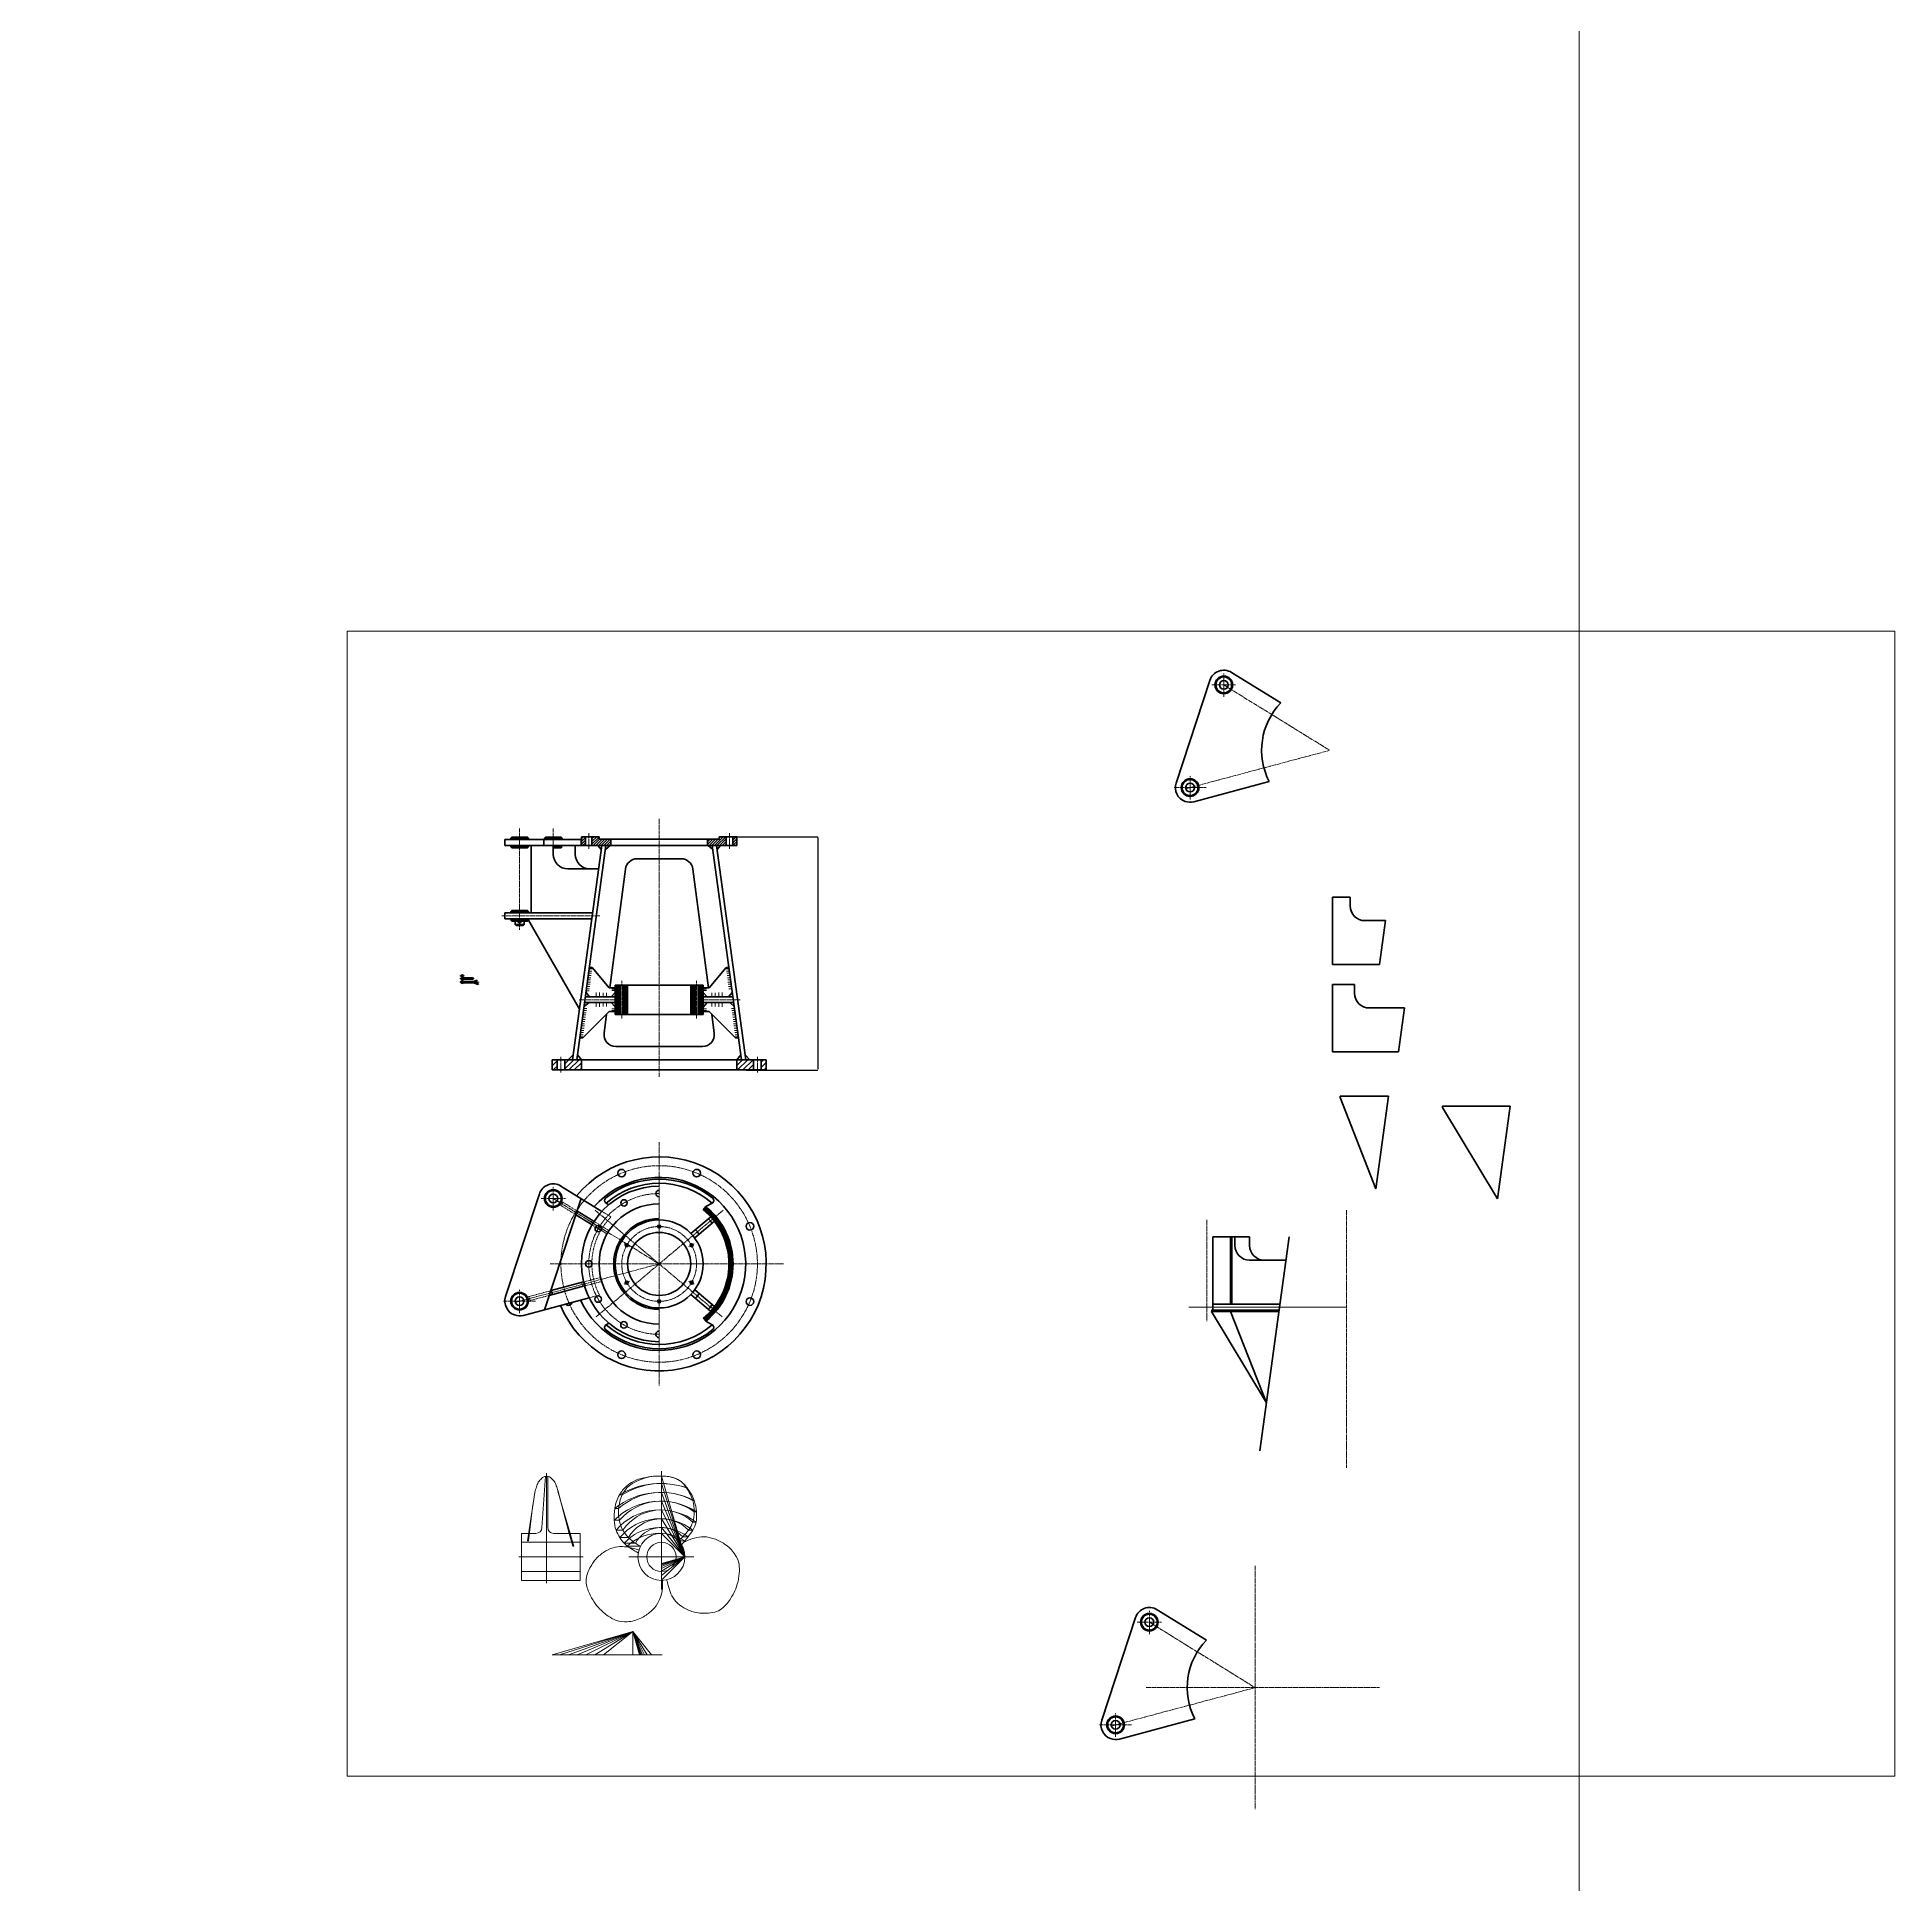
# Model space of a CAD drawing. Header units: millimetres. Extents: x 17368 to 100025, y -24769 to 12950.
# Drawn here: x 51222 to 57556, y -11361 to -5062 of the extents above; entities that cross this region are included whole.
import ezdxf

# ---------------------------------------------------------------- set-up
doc = ezdxf.new("R2010")
doc.units = ezdxf.units.MM
doc.header["$LTSCALE"] = 2.8
for name, pattern in [('AM_ISO08W050', [18, 12, -1.5, 3, -1.5]), ('AM_ISO08W050x2', [9, 6, -0.75, 1.5, -0.75]), ('YSYWPCG_HIDDEN', [0.375, 0.25, -0.125])]:
    doc.linetypes.add(name, pattern=pattern)
doc.layers.get('0').update_dxf_attribs({"lineweight": 50})
doc.layers.get('Defpoints').update_dxf_attribs({"lineweight": 50})
for name, color, linetype, lineweight in [('AM_0', 7, 'Continuous', 50), ('AM_0N', 7, 'Continuous', 50), ('AM_4', 3, 'Continuous', 15), ('AM_4N', 3, 'Continuous', 15), ('AM_7N', 4, 'AM_ISO08W050', 15), ('bhatch', 5, 'Continuous', 15), ('dim', 7, 'Continuous', 15), ('draw', 7, 'Continuous', 15), ('细实线', 5, 'Continuous', 15)]:
    doc.layers.add(name, color=color, linetype=linetype, lineweight=lineweight)
doc.styles.add('仿宋体', font='', dxfattribs={"width": 0.7, "height": 3.5})
doc.styles.get('仿宋体').set_extended_font_data('FangSong_GB2312')
doc.dimstyles.new('ISO-25', dxfattribs={"dimtxt": 3.5, "dimasz": 2.5, "dimexe": 1.25, "dimexo": 0.625, "dimtad": 1, "dimdsep": 46, "dimtxsty": '仿宋体', "dimcen": 2.5, "dimadec": 0, "dimazin": 0, "dimtfac": 1, "dimtmove": 0, "dimatfit": 1, "dimfxl": 0, "dimarcsym": 0})

# ---------------------------------------------------------------- blocks, each defined once
blk = doc.blocks.new('*D687')
at = {"layer": 'Defpoints', "color": 0}
for p in [(53583.1, -7788.3), (53639.5, -8583.3), (53883.8, -8583.3)]:
    blk.add_point(p, dxfattribs=at)
at = {"layer": '细实线', "color": 0, "lineweight": -2}
for p, q in [((53583.7, -7788.3), (53884.6, -7788.3)), ((53883.8, -7790.8), (53883.8, -8580.8)), ((53640.1, -8583.3), (53884.6, -8583.3))]:
    blk.add_line(p, q, dxfattribs=at)
at = {"layer": '细实线', "color": 0}
for points in [[(53883.4, -7790.8), (53884.2, -7790.8), (53883.8, -7788.3)], [(53883.4, -8580.8), (53884.2, -8580.8), (53883.8, -8583.3)]]:
    blk.add_solid(points, dxfattribs=at)
at = {"layer": '细实线', "color": 0, "insert": (53881.3, -8185.8), "char_height": 3.5, "attachment_point": 5, "rotation": 90, "style": '仿宋体'}
blk.add_mtext('795', dxfattribs=at)

msp = doc.modelspace()

# ---------------------------------------------------------------- hatches: boundary and pattern name
at = {"layer": 'dim'}
h = msp.add_hatch(dxfattribs=at)
h.set_pattern_fill('ANSI31', color=256, scale=2, style=0)
h.set_pattern_definition([(45, (-6655.3124, -545.06), (-4.49012806, 4.49012806), [])])
h.paths.add_polyline_path([(53092.058, -7788.2506), (53078.058, -7788.2506), (53078.058, -7818.2506), (53092.058, -7818.2506)])
h.paths.add_polyline_path([(53138.058, -7796.2506), (53138.058, -7788.2506), (53114.058, -7788.2506), (53114.058, -7818.2506), (53178.058, -7818.2506), (53178.058, -7796.2506)])
h.paths.add_polyline_path([(53548.058, -7796.2506), (53508.058, -7796.2506), (53508.058, -7818.2506), (53572.058, -7818.2506), (53572.058, -7788.2506), (53548.058, -7788.2506)])
h.paths.add_polyline_path([(53608.058, -7788.2506), (53594.058, -7788.2506), (53594.058, -7818.2506), (53608.058, -7818.2506)])
h = msp.add_hatch(dxfattribs=at)
h.set_pattern_fill('ANSI31', color=256, scale=4, style=0)
h.set_pattern_definition([(45, (-6655.312, -545.06), (-8.980256, 8.980256), [])])
h.paths.add_polyline_path([(52978.058, -8583.2506), (52995.058, -8583.2506), (52995.058, -8548.2506), (52978.058, -8548.2506)])
h.paths.add_polyline_path([(53078.058, -8583.2506), (53078.058, -8548.2506), (53021.058, -8548.2506), (53021.058, -8583.2506), (53047.558, -8583.2506)])
h.paths.add_polyline_path([(53608.058, -8548.2506), (53608.058, -8583.2506), (53665.058, -8583.2506), (53665.058, -8548.2506)])
h.paths.add_polyline_path([(53708.058, -8548.2506), (53691.058, -8548.2506), (53691.058, -8583.2506), (53708.058, -8583.2506)])
at = {"layer": '细实线'}
h = msp.add_hatch(dxfattribs=at)
h.set_pattern_fill('ANSI31', color=256, style=0)
h.set_pattern_definition([(45, (7e-12, -230.5522), (-2.24506403, 2.24506403), [])])
h.paths.add_polyline_path([(53209.558, -8293.5506), (53193.058, -8293.5506), (53193.058, -8393.5506), (53209.558, -8393.5506)])
h.paths.add_polyline_path([(53235.558, -8293.5506), (53221.558, -8293.5506), (53221.558, -8393.5506), (53235.558, -8393.5506)])
h.paths.add_polyline_path([(53464.558, -8293.5506), (53450.558, -8293.5506), (53450.558, -8393.5506), (53464.558, -8393.5506)])
h.paths.add_polyline_path([(53493.058, -8293.5506), (53476.558, -8293.5506), (53476.558, -8393.5506), (53493.058, -8393.5506)])
h.paths.add_polyline_path([(53476.558, -8293.5506), (53475.61078, -8293.5506), (53475.61078, -8348.5506), (53475.61078, -8393.5506), (53476.558, -8393.5506)])
h.paths.add_polyline_path([(53465.50522, -8293.5506), (53464.558, -8293.5506), (53464.558, -8393.5506), (53465.50522, -8393.5506)])
h.paths.add_polyline_path([(53210.50522, -8293.5506), (53209.558, -8293.5506), (53209.558, -8393.5506), (53210.50522, -8393.5506), (53210.50522, -8338.5506)])
h.paths.add_polyline_path([(53221.558, -8293.5506), (53220.61078, -8293.5506), (53220.61078, -8393.5506), (53221.558, -8393.5506)])
h = msp.add_hatch(dxfattribs=at)
h.set_pattern_fill('ANSI31', color=256, style=0)
h.paths.add_polyline_path([(53502.37949, -9049.0657), (53493.53085, -9059.91474, -0.0471522822), (53525.43099, -9091.37336), (53536.15561, -9082.37433, 0.0471523482)])
h.paths.add_polyline_path([(53536.15561, -9082.37433), (53525.43099, -9091.37336, -0.1763284375), (53581.1287, -9244.40292), (53595.1287, -9244.40292, 0.1763283566)])
h.paths.add_polyline_path([(53595.1287, -9244.40292), (53581.1287, -9244.40292, -0.1763277145), (53525.42969, -9397.43134), (53536.15428, -9406.43039, 0.1763277131)])
h.paths.add_polyline_path([(53536.15428, -9406.43039), (53525.42969, -9397.43134, -0.047155183), (53493.52715, -9428.89143), (53502.37535, -9439.74083, 0.0471556152)])

# ---------------------------------------------------------------- linework, layer by layer
at = {"color": 7}
for p, q in [((55220.77101, -7254.86234), (55105.77101, -7604.86234)), ((55220.77101, -7254.86234), (55219.58564, -7258.47)), ((55294.54975, -7227.93165), (55462.81018, -7331.87092)), ((55166.16205, -7668.78006), (55423.27108, -7600.18164)), ((52837.2631, -7792.7506), (52840.2631, -7789.7506)), ((52840.2631, -7789.7506), (52893.85283, -7789.7506)), ((52840.2631, -7789.7506), (52894.2631, -7789.7506)), ((52894.2631, -7789.7506), (52897.2631, -7792.7506)), ((52952.058, -7792.7506), (52955.058, -7789.7506)), ((52955.058, -7789.7506), (53008.64773, -7789.7506)), ((52955.058, -7789.7506), (53009.058, -7789.7506)), ((53009.058, -7789.7506), (53012.058, -7792.7506)), ((52817.058, -7797.7506), (53077.058, -7797.7506)), ((52817.058, -7797.7506), (52817.058, -7817.7506)), ((52817.058, -7817.7506), (53077.058, -7817.7506)), ((52837.2631, -7792.7506), (52897.2631, -7792.7506)), ((52837.2631, -7792.7506), (52837.2631, -7797.7506)), ((52837.2631, -7817.7506), (52837.2631, -7822.7506)), ((52837.2631, -7822.7506), (52897.2631, -7822.7506)), ((52837.2631, -7822.7506), (52840.2631, -7825.7506)), ((52840.2631, -7825.7506), (52894.2631, -7825.7506)), ((52897.2631, -7822.7506), (52894.2631, -7825.7506)), ((52897.2631, -7792.7506), (52897.2631, -7797.7506)), ((52897.2631, -7817.7506), (52897.2631, -7822.7506)), ((52906.64773, -7817.7506), (52906.64773, -8047.7506)), ((52950.0019, -7797.7506), (52950.0019, -7817.7506)), ((52952.058, -7792.7506), (53012.058, -7792.7506)), ((52952.058, -7792.7506), (52952.058, -7797.7506)), ((52982.058, -7817.7506), (52982.058, -7847.7506)), ((52982.058, -7822.7506), (53012.058, -7822.7506)), ((52982.058, -7825.7506), (53009.058, -7825.7506)), ((53009.058, -7825.7506), (53012.058, -7822.7506)), ((53012.058, -7792.7506), (53012.058, -7797.7506)), ((53057.058, -7817.7506), (53057.058, -7847.7506)), ((53077.058, -7797.7506), (53077.058, -7817.7506)), ((53032.058, -7897.7506), (53136.79712, -7897.7506)), ((52837.2631, -8042.7506), (52840.2631, -8039.7506)), ((52837.2631, -8042.7506), (52897.2631, -8042.7506)), ((52837.2631, -8042.7506), (52837.2631, -8047.7506)), ((52840.2631, -8039.7506), (52893.85283, -8039.7506)), ((52840.2631, -8039.7506), (52894.2631, -8039.7506)), ((52894.2631, -8039.7506), (52897.2631, -8042.7506)), ((52897.2631, -8042.7506), (52897.2631, -8047.7506)), ((55639.4083, -7994.1176), (55699.4083, -7994.1176)), ((55639.4083, -7994.1176), (55639.4083, -8224.1176)), ((55699.4083, -7994.1176), (55699.4083, -8024.1176)), ((52817.058, -8047.7506), (52817.058, -8067.7506)), ((52837.2631, -8067.7506), (52837.2631, -8072.7506)), ((52837.2631, -8072.7506), (52897.2631, -8072.7506)), ((52837.2631, -8072.7506), (52840.2631, -8075.7506)), ((52840.2631, -8075.7506), (52894.2631, -8075.7506)), ((52852.2631, -8075.7506), (52852.2631, -8087.7506)), ((52852.2631, -8087.7506), (52882.2631, -8087.7506)), ((52852.2631, -8087.7506), (52855.2631, -8090.7506)), ((52855.2631, -8090.7506), (52879.2631, -8090.7506)), ((52879.2631, -8090.7506), (52882.2631, -8087.7506)), ((52882.2631, -8075.7506), (52882.2631, -8087.7506)), ((52897.2631, -8072.7506), (52894.2631, -8075.7506)), ((52897.2631, -8067.7506), (52897.2631, -8072.7506)), ((55749.4083, -8074.1176), (55819.87082, -8074.1176)), ((53193.058, -8293.5506), (53493.058, -8293.5506)), ((55639.4083, -8291.83792), (55639.4083, -8521.83792)), ((55639.4083, -8291.83792), (55714.4083, -8291.83792)), ((55714.4083, -8291.83792), (55714.4083, -8321.83792)), ((53193.058, -8393.5506), (53493.058, -8393.5506)), ((53235.558, -8381.5506), (53235.558, -8393.5506)), ((55764.4083, -8371.83792), (55884.87082, -8371.83792)), ((55664.5325, -8672.2522), (55830.08077, -8672.2522)), ((55664.5325, -8672.2522), (55664.5325, -8677.2522)), ((55664.5325, -8677.2522), (55786.97347, -8988.24922)), ((56014.55663, -8706.45298), (56245.1049, -8706.45298)), ((56014.55663, -8706.45298), (56014.55663, -8711.45298)), ((53008.33515, -8978.86457), (53147.93131, -9065.0971)), ((52934.55641, -9005.79525), (52819.55641, -9355.79525)), ((52934.55641, -9005.79525), (52933.37104, -9009.40292)), ((53076.86018, -9021.19443), (52952.25743, -9400.42019)), ((53161.9473, -9037.11285), (53171.55535, -9042.38351)), ((53502.37949, -9049.0657), (53493.53085, -9059.91474)), ((53524.1687, -9037.11285), (53502.37949, -9049.0657)), ((53059.43692, -9076.84225), (53066.26898, -9065.78228)), ((53059.43692, -9076.84225), (53114.34929, -9110.76319)), ((53062.89475, -9063.69792), (53121.18135, -9099.70322)), ((53126.34722, -9118.17465), (53144.89417, -9129.63163)), ((53451.28013, -9140.53924), (53518.84215, -9083.84797)), ((53464.13603, -9155.86001), (53531.69791, -9099.16886)), ((53221.97997, -9155.86001), (53218.14081, -9152.63857)), ((53234.83587, -9140.53924), (53230.9921, -9137.31394)), ((55231.2027, -9151.5157), (55231.2027, -9381.5157)), ((55231.2027, -9151.5157), (55306.2027, -9151.5157)), ((55291.2027, -9151.5157), (55291.2027, -9381.5157)), ((55296.2027, -9151.5157), (55356.2027, -9151.5157)), ((55296.2027, -9151.5157), (55296.2027, -9381.5157)), ((55306.2027, -9151.5157), (55306.2027, -9181.5157)), ((55356.2027, -9151.5157), (55356.2027, -9181.5157)), ((55356.2027, -9231.5157), (55479.94182, -9231.5157)), ((55406.2027, -9231.5157), (55479.94182, -9231.5157)), ((52975.39529, -9335.25293), (53085.39252, -9305.90493)), ((52879.94745, -9419.71298), (53104.50297, -9359.80006)), ((52968.28532, -9351.63966), (53089.01106, -9319.42922)), ((52975.39529, -9335.25293), (52979.00434, -9348.77975)), ((53221.97846, -9332.94673), (53218.14065, -9336.16705)), ((53234.8341, -9348.26771), (53231.01066, -9351.47598)), ((53451.28028, -9348.26403), (53518.66283, -9405.15128)), ((53464.13588, -9332.94301), (53531.86039, -9389.42299)), ((53502.37535, -9439.74083), (53493.52715, -9428.89143)), ((55226.2027, -9401.5157), (55456.75097, -9401.5157)), ((55226.2027, -9406.5157), (55456.75097, -9406.5157)), ((55231.2027, -9381.5157), (55231.2027, -9401.5157)), ((55291.2027, -9406.5157), (55413.64367, -9717.51272)), ((53161.9473, -9451.69595), (53171.55747, -9446.42412)), ((53524.1687, -9451.69595), (53502.37535, -9439.74083)), ((54966.93771, -10450.18994), (54851.93771, -10800.18994)), ((54966.93771, -10450.18994), (54965.75234, -10453.7976)), ((55040.71645, -10423.25925), (55208.97688, -10527.19852)), ((54912.32875, -10864.10766), (55169.43778, -10795.50924))]:
    msp.add_line(p, q, dxfattribs=at)
for p, q in [((53078.058, -7788.2506), (53138.058, -7788.2506)), ((53078.058, -7788.2506), (53078.058, -7818.2506)), ((53092.058, -7788.2506), (53092.058, -7818.2506)), ((53114.058, -7788.2506), (53114.058, -7818.2506)), ((53138.058, -7788.2506), (53138.058, -7796.2506)), ((53548.058, -7788.2506), (53548.058, -7796.2506)), ((53548.058, -7788.2506), (53608.058, -7788.2506)), ((53572.058, -7788.2506), (53572.058, -7818.2506)), ((53594.058, -7788.2506), (53594.058, -7818.2506)), ((53608.058, -7788.2506), (53608.058, -7818.2506)), ((53048.058, -8548.2506), (53147.64225, -7818.2506)), ((53062.18767, -8548.2506), (53161.77192, -7818.2506)), ((53078.058, -7818.2506), (53608.058, -7818.2506)), ((53133.64225, -7818.2506), (53145.74994, -7832.12212)), ((53138.058, -7796.2506), (53548.058, -7796.2506)), ((53159.87961, -7832.12212), (53175.77192, -7818.2506)), ((53178.058, -7796.2506), (53178.058, -7818.2506)), ((53508.058, -7796.2506), (53508.058, -7818.2506)), ((53526.23639, -7832.12212), (53510.34408, -7818.2506)), ((53623.92833, -8548.2506), (53524.34408, -7818.2506)), ((53638.058, -8548.2506), (53538.47375, -7818.2506)), ((53552.47375, -7818.2506), (53540.36606, -7832.12212)), ((53175.34114, -8303.5506), (53228.22977, -7898.07696)), ((53267.89377, -7863.2506), (53418.22223, -7863.2506)), ((53510.77486, -8303.5506), (53457.88623, -7898.07696)), ((52817.058, -8047.7506), (53116.3346, -8047.7506)), ((52817.058, -8067.7506), (53113.60627, -8067.7506)), ((52897.2631, -8072.7506), (53071.58893, -8375.75766)), ((55799.4083, -8224.1176), (55819.87082, -8074.1176)), ((53105.11803, -8233.5506), (53115.11803, -8233.5506)), ((53115.11803, -8233.5506), (53173.058, -8303.5506)), ((53570.99797, -8233.5506), (53513.058, -8303.5506)), ((53580.99797, -8233.5506), (53570.99797, -8233.5506)), ((55639.4083, -8224.1176), (55799.4083, -8224.1176)), ((53193.058, -8393.5506), (53193.058, -8293.5506)), ((53235.558, -8393.5506), (53235.558, -8293.5506)), ((53450.558, -8393.5506), (53450.558, -8293.5506)), ((53493.058, -8393.5506), (53493.058, -8293.5506)), ((53104.8201, -8353.5506), (53086.93083, -8366.87146)), ((53193.058, -8353.5506), (53088.74801, -8353.5506)), ((53193.058, -8333.5506), (53091.47635, -8333.5506)), ((53093.53935, -8318.42786), (53105.8145, -8333.5506)), ((53193.058, -8303.5506), (53173.058, -8303.5506)), ((53179.0204, -8353.5506), (53193.058, -8368.15338)), ((53179.028, -8333.5506), (53193.058, -8318.76197)), ((53493.058, -8303.5506), (53513.058, -8303.5506)), ((53506.6397, -8333.5506), (53493.058, -8319.60055)), ((53493.058, -8333.5506), (53594.63965, -8333.5506)), ((53493.058, -8353.5506), (53597.36799, -8353.5506)), ((53506.6397, -8353.5506), (53493.058, -8368.99196)), ((53592.57672, -8318.42836), (53579.7123, -8333.5506)), ((53584.2396, -8353.5506), (53599.37592, -8368.26971)), ((53082.378, -8473.5506), (53173.058, -8383.5506)), ((53155.18523, -8458.07696), (53163.69394, -8392.84443)), ((53193.058, -8383.5506), (53173.058, -8383.5506)), ((53493.058, -8383.5506), (53513.058, -8383.5506)), ((53603.738, -8473.5506), (53513.058, -8383.5506)), ((53530.93077, -8458.07696), (53522.42206, -8392.84443)), ((55864.4083, -8521.83792), (55884.87082, -8371.83792)), ((53072.378, -8473.5506), (53082.378, -8473.5506)), ((53613.738, -8473.5506), (53603.738, -8473.5506)), ((52978.058, -8548.2506), (52978.058, -8583.2506)), ((52978.058, -8548.2506), (53708.058, -8548.2506)), ((52995.058, -8548.2506), (52995.058, -8583.2506)), ((53021.058, -8548.2506), (53021.058, -8583.2506)), ((53050.42181, -8530.92274), (53033.314, -8548.2506)), ((53064.49256, -8531.35465), (53078.058, -8548.2506)), ((53078.058, -8548.2506), (53078.058, -8583.2506)), ((53194.84924, -8503.2506), (53491.26676, -8503.2506)), ((53621.66376, -8531.65018), (53608.058, -8548.2506)), ((53608.058, -8548.2506), (53608.058, -8583.2506)), ((53635.80765, -8531.75445), (53651.7917, -8548.2506)), ((53665.058, -8548.2506), (53665.058, -8583.2506)), ((53691.058, -8548.2506), (53691.058, -8583.2506)), ((53708.058, -8548.2506), (53708.058, -8583.2506)), ((55639.4083, -8521.83792), (55864.4083, -8521.83792)), ((55664.5325, -8672.2522), (55830.08077, -8672.2522)), ((55786.97347, -8988.24922), (55830.08077, -8672.2522)), ((56014.55663, -8711.45298), (56201.9976, -9022.45)), ((56201.9976, -9022.45), (56245.1049, -8706.45298)), ((55391.2027, -9882.0157), (55490.78695, -9152.0157)), ((55226.2027, -9406.5157), (55413.64367, -9717.51272)), ((55231.2027, -9381.5157), (55459.4793, -9381.5157)), ((55231.2027, -9401.5157), (55456.75097, -9401.5157))]:
    msp.add_line(p, q)
for centre, radius in [((55268.2726, -7270.47), 30), ((55268.2726, -7270.47), 27), ((55268.2726, -7270.47), 15), ((55153.2726, -7620.47), 30), ((55153.2726, -7620.47), 27), ((55153.2726, -7620.47), 15), ((53214.85905, -8934.90328), 13), ((53471.25695, -8934.90328), 13), ((52982.058, -9021.40292), 30), ((52982.058, -9021.40292), 27), ((52982.058, -9021.40292), 15), ((53223.22705, -9036.45931), 11), ((53135.30955, -9124.23395), 11), ((53343.058, -9244.4044), 150), ((53343.05882, -9116.89547), 5.05278), ((53652.55764, -9116.20397), 13), ((53232.63382, -9180.64937), 5.05278), ((53343.05815, -9244.40292), 107.5), ((53453.48381, -9180.64937), 5.05278), ((53103.05808, -9244.20776), 11), ((53232.63382, -9308.15717), 5.05278), ((53453.48381, -9308.15717), 5.05278), ((52867.058, -9371.40292), 30), ((52867.058, -9371.40292), 27), ((52867.058, -9371.40292), 15), ((53135.11439, -9364.23387), 11), ((53343.05882, -9371.91107), 5.05278), ((53652.55764, -9372.60187), 13), ((53222.88903, -9452.15137), 11), ((53214.85905, -9553.90256), 13), ((53471.25695, -9553.90256), 13), ((55014.4393, -10465.7976), 30), ((55014.4393, -10465.7976), 27), ((55014.4393, -10465.7976), 15), ((54899.4393, -10815.7976), 30), ((54899.4393, -10815.7976), 27), ((54899.4393, -10815.7976), 15)]:
    msp.add_circle(centre, radius, dxfattribs=at)
for centre, radius, start, end in [((55268.2726, -7270.47), 50, 58.295191444, 161.8109543), ((55629.2726, -7493.47), 232, 135.849316957, 207.384783261), ((55153.2726, -7620.47), 50, 161.8109543, 249.985376956), ((55153.2726, -7620.47), 50, 249.985376956, 284.938908781), ((53032.058, -7847.7506), 50, 180, 270), ((53107.058, -7847.7506), 50, 180, 270), ((55749.4083, -8024.1176), 50, 180, 270), ((52867.2631, -8078.2506), 2.5, 66.926081934, 113.073918066), ((52867.2631, -8078.2506), 2.5, 246.926081934, 293.073918066), ((55764.4083, -8321.83792), 50, 180, 270), ((53343.058, -9244.40292), 365, 202.812402577, 140.421697646), ((52982.058, -9021.40292), 50, 58.295191444, 161.8109543), ((53343.058, -9244.40292), 295, 204.69716538, 138.536934848), ((53343.058, -9244.40292), 265, 90, 270), ((53343.058, -9244.4044), 288.86124, 50.78603076, 129.21396924), ((53343.058, -9244.4044), 274.86124, 48.887100492, 131.112899508), ((53343.25316, -9004.403), 11, 91.016576258, 268.983423742), ((53343.058, -9244.40292), 205, 90, 270), ((53166.75684, -9028.34539), 10, 129.21396924, 241.252260298), ((53343.05906, -9244.40157), 252.06964, 309.200260317, 50.798523979), ((53519.35916, -9028.34539), 10, 298.747739702, 50.78603076), ((53343.058, -9244.40292), 155, 90, 270), ((53343.05906, -9244.40157), 238.06964, 309.200340856, 50.798508887), ((53347.79818, -9240.42691), 221.8844, 37.417272377, 42.583493486), ((53343.05906, -9244.40157), 170.00106, 36.627734454, 43.372265543), ((55356.2027, -9181.5157), 50, 180, 270), ((55406.2027, -9181.5157), 50, 180, 270), ((52867.058, -9371.40292), 50, 161.8109543, 249.985376956), ((53343.05906, -9244.40157), 170.00106, 316.627114881, 323.37164597), ((52867.058, -9371.40292), 50, 249.985376956, 284.938908781), ((53033.55836, -9372.60187), 13, 222.026686497, 347.851131065), ((53347.79616, -9248.38021), 221.8844, 317.41711479, 322.583335898), ((53166.75684, -9460.46341), 10, 118.747739702, 230.78603076), ((53343.058, -9244.4044), 288.86124, 230.78603076, 309.21396924), ((53343.058, -9244.4044), 274.86124, 228.887100492, 311.112899508), ((53342.86284, -9484.40284), 11, 88.983423225, 271.016576775), ((53519.35916, -9460.46341), 10, 309.21396924, 61.252260298), ((55014.4393, -10465.7976), 50, 58.295191444, 161.8109543), ((55375.4393, -10688.7976), 232, 135.849316958, 207.384783261), ((54899.4393, -10815.7976), 50, 161.8109543, 249.985376956), ((54899.4393, -10815.7976), 50, 249.985376956, 284.938908781)]:
    msp.add_arc(centre, radius, start, end, dxfattribs=at)
for centre, start, end in [((53267.89377, -7903.2506), 90, 172.56848553), ((53418.22223, -7903.2506), 7.43151447, 90), ((53194.84924, -8463.2506), 172.56848553, 270), ((53491.26676, -8463.2506), 270, 7.43151447)]:
    msp.add_arc(centre, 40, start, end)
at = {"layer": 'AM_0', "extrusion": (1, -1.83691e-16, 0)}
for p, q in [((53210.50522, -8293.5506), (53210.50522, -8348.5506)), ((53220.61078, -8293.5506), (53220.61078, -8393.5506))]:
    msp.add_line(p, q, dxfattribs=at)
at = {"layer": 'AM_0', "extrusion": (-1, -1.83691e-16, 0)}
for p, q in [((53465.50522, -8293.5506), (53465.50522, -8393.5506)), ((53475.61078, -8293.5506), (53475.61078, -8348.5506))]:
    msp.add_line(p, q, dxfattribs=at)
at = {"layer": 'AM_0', "extrusion": (1, -1.42047e-13, 0)}
for p, q in [((53210.50522, -8393.5506), (53210.50522, -8338.5506)), ((53220.61078, -8353.0506), (53220.61078, -8338.5506))]:
    msp.add_line(p, q, dxfattribs=at)
at = {"layer": 'AM_0', "extrusion": (-1, -1.42047e-13, 0)}
for p, q in [((53465.50522, -8353.0506), (53465.50522, -8338.5506)), ((53475.61078, -8393.5506), (53475.61078, -8338.5506))]:
    msp.add_line(p, q, dxfattribs=at)
at = {"layer": 'AM_0N', "extrusion": (0, 1, 0)}
for p, q in [((52864.9631, -8075.9506), (52869.5631, -8075.9506)), ((52864.9631, -8080.5506), (52869.5631, -8080.5506)), ((52669.16184, -8269.25055), (52708.86184, -8269.25055)), ((52669.16184, -8273.85055), (52708.86184, -8273.85055)), ((52669.19368, -8259.91788), (52673.79368, -8259.91788)), ((52669.19368, -8264.51788), (52673.79368, -8264.51788)), ((52676.92681, -8281.22575), (52710.3052, -8281.22575)), ((52676.92681, -8283.52575), (52710.3052, -8283.52575)), ((52676.92681, -8285.82575), (52710.3052, -8285.82575)), ((52978.058, -8583.2506), (53708.058, -8583.2506))]:
    msp.add_line(p, q, dxfattribs=at)
at = {"layer": 'AM_0N', "extrusion": (0.425926, 0.904758, 0)}
msp.add_line((52676.92681, -8283.52575), (52672.50644, -8281.44481), dxfattribs=at)
at = {"layer": 'AM_0N', "extrusion": (-0.425926, 0.904758, 0)}
msp.add_line((52676.92681, -8283.52575), (52672.50644, -8285.60669), dxfattribs=at)
at = {"layer": 'AM_0N', "extrusion": (0.477656, 0.878547, 0)}
msp.add_line((52676.92681, -8281.22575), (52673.72403, -8279.48443), dxfattribs=at)
at = {"layer": 'AM_0N', "extrusion": (-0.477656, 0.878547, 0)}
msp.add_line((52676.92681, -8285.82575), (52673.72403, -8287.56707), dxfattribs=at)
at = {"layer": 'AM_0N', "extrusion": (1, 0, 0)}
msp.add_line((52708.86184, -8273.85055), (52708.86184, -8269.25055), dxfattribs=at)
at = {"layer": 'AM_0N', "extrusion": (-0.357761, 0.933813, 0)}
msp.add_line((52721.92681, -8276.7733), (52710.3052, -8281.22575), dxfattribs=at)
at = {"layer": 'AM_0N', "extrusion": (0.357761, -0.933813, 0)}
msp.add_line((52722.6952, -8278.77891), (52710.3052, -8283.52575), dxfattribs=at)
at = {"layer": 'AM_0N', "extrusion": (-0.357761, -0.933813, 0)}
msp.add_line((52726.6952, -8289.80506), (52710.3052, -8283.52575), dxfattribs=at)
at = {"layer": 'AM_0N', "extrusion": (0.357761, 0.933813, 0)}
msp.add_line((52725.92681, -8291.81068), (52710.3052, -8285.82575), dxfattribs=at)
at = {"layer": 'AM_0N'}
for p, q in [((52722.6952, -8278.77891), (52721.92681, -8276.7733)), ((52726.6952, -8289.80506), (52725.92681, -8291.81068))]:
    msp.add_line(p, q, dxfattribs=at)
at = {"layer": 'AM_0N', "extrusion": (2.60471e-13, 1, 0)}
msp.add_line((53047.558, -8583.2506), (53021.058, -8583.2506), dxfattribs=at)
at = {"layer": 'AM_0N'}
for centre, radius, start, end in [((52864.9631, -8078.2506), 2.3, 90, 270), ((52869.5631, -8078.2506), 2.3, 270, 90), ((52669.16184, -8271.55055), 2.3, 90, 270), ((52669.19368, -8262.21788), 2.3, 90, 270), ((52671.52681, -8283.52575), 4.6, 61.467582836, 298.532417164), ((52671.52681, -8283.52575), 2.3, 64.790714413, 295.209285587), ((52673.79368, -8262.21788), 2.3, 270, 90), ((52708.86184, -8271.55055), 2.3, 90, 270)]:
    msp.add_arc(centre, radius, start, end, dxfattribs=at)
at = {"layer": 'AM_4', "lineweight": 18, "extrusion": (1, -1.83691e-16, 0)}
for p, q in [((53209.558, -8293.5506), (53209.558, -8393.5506)), ((53221.558, -8293.5506), (53221.558, -8393.5506))]:
    msp.add_line(p, q, dxfattribs=at)
at = {"layer": 'AM_4', "lineweight": 18, "extrusion": (-1, -1.83691e-16, 0)}
for p, q in [((53464.558, -8293.5506), (53464.558, -8393.5506)), ((53476.558, -8293.5506), (53476.558, -8393.5506))]:
    msp.add_line(p, q, dxfattribs=at)
at = {"layer": 'AM_4'}
msp.add_arc((52673.76184, -8271.55055), 2.3, 306.869897646, 53.130102354, dxfattribs=at)
at = {"layer": 'AM_4N', "linetype": 'YSYWPCG_HIDDEN', "lineweight": 18, "ltscale": 5}
for p, q in [((53003.5587, -9042.32468), (53059.43692, -9076.84225)), ((53010.39076, -9031.26471), (53062.89475, -9063.69792))]:
    msp.add_line(p, q, dxfattribs=at)
at = {"layer": 'AM_4N', "linetype": 'YSYWPCG_HIDDEN', "ltscale": 5}
for p, q in [((53015.25088, -9034.26694), (53008.41882, -9045.32691)), ((53114.34929, -9110.76319), (53126.34722, -9118.17465)), ((53121.18135, -9099.70322), (53171.08136, -9130.52787)), ((53147.93131, -9065.0971), (53178.81634, -9084.17566)), ((53085.39252, -9305.90493), (53142.08005, -9290.78032)), ((53089.01106, -9319.42922), (53145.68917, -9304.30712)), ((52893.43941, -9357.11931), (52975.39529, -9335.25293)), ((52897.04845, -9370.64613), (52968.28532, -9351.63966)), ((52902.67957, -9369.14371), (52899.07052, -9355.6169)), ((53104.50297, -9359.80006), (53139.57823, -9350.44174))]:
    msp.add_line(p, q, dxfattribs=at)
at = {"layer": 'AM_4N'}
msp.add_line((53144.89417, -9129.63163), (53164.24939, -9141.5879), dxfattribs=at)
at = {"layer": 'AM_4N', "linetype": 'YSYWPCG_HIDDEN', "ltscale": 5}
for centre, radius, start, end in [((53343.05906, -9244.40336), 271.46907, 146.923220784, 149.667239945), ((53343.05906, -9244.40336), 229.4528, 135.708946974, 207.525021237), ((53343.05906, -9244.40157), 206.26088, 146.489776136, 150.101553949), ((53343.05906, -9244.40336), 271.46907, 193.461189576, 196.416332267), ((53343.058, -9244.40292), 261.91229, 193.407410509, 196.470407047), ((53343.05906, -9244.40157), 206.26088, 192.994338931, 196.884048743)]:
    msp.add_arc(centre, radius, start, end, dxfattribs=at)
at = {"layer": 'AM_7N', "linetype": 'AM_ISO08W050x2', "lineweight": 18, "ltscale": 0.8}
for p, q in [((55227.18607, -7270.47), (55309.35913, -7270.47)), ((55268.2726, -7310.82865), (55268.2726, -7230.11135)), ((55268.2726, -7270.47), (55629.2726, -7493.47)), ((55138.32066, -7624.45928), (55629.2726, -7493.47)), ((55153.2726, -7660.82865), (55153.2726, -7580.11135)), ((55098.86455, -7620.47), (55207.68065, -7620.47)), ((53343.058, -7727.1088), (53343.058, -8605.9957)), ((52867.05796, -7760.46797), (52867.05796, -8105.7506)), ((52982.058, -7760.46797), (52982.058, -7847.7506)), ((53103.058, -7775.8056), (53103.058, -7829.4156)), ((53583.058, -7775.8056), (53583.058, -7829.4156)), ((52806.1199, -8057.7506), (53140.5404, -8057.7506)), ((53193.058, -8343.5506), (53069.8426, -8343.5506)), ((53493.058, -8343.5506), (53619.4427, -8343.5506)), ((53008.058, -8538.3956), (53008.058, -8593.8056)), ((53678.058, -8538.3956), (53678.058, -8593.8056)), ((53343.058, -8829.58771), (53343.058, -9659.22109)), ((52982.058, -9061.76157), (52982.058, -8981.04426)), ((52940.97147, -9021.40292), (53023.14453, -9021.40292)), ((52982.058, -9021.40292), (53343.058, -9244.40292)), ((53343.05906, -9244.40336), (53125.20554, -9061.60255)), ((53343.05694, -9244.40336), (53560.91046, -9061.60255)), ((55209.99756, -9094.23307), (55209.99756, -9439.5157)), ((55686.2027, -9060.8739), (55686.2027, -9939.7608)), ((52852.10606, -9375.3922), (53343.058, -9244.40292)), ((52971.0391, -9244.40292), (53767.31169, -9244.40292)), ((53343.05906, -9244.40157), (53128.04822, -9424.8181)), ((53343.05694, -9244.40157), (53558.06778, -9424.8181)), ((52812.64995, -9371.40292), (52921.46605, -9371.40292)), ((52867.058, -9411.76157), (52867.058, -9331.04426)), ((55375.4393, -10273.98239), (55375.4393, -11103.61577)), ((55014.4393, -10506.15625), (55014.4393, -10425.43895)), ((54973.35277, -10465.7976), (55055.52583, -10465.7976)), ((55014.4393, -10465.7976), (55375.4393, -10688.7976)), ((54884.48736, -10819.78688), (55375.4393, -10688.7976)), ((55003.4204, -10688.7976), (55799.69299, -10688.7976)), ((54845.03125, -10815.7976), (54953.84735, -10815.7976)), ((54899.4393, -10856.15625), (54899.4393, -10775.43895))]:
    msp.add_line(p, q, dxfattribs=at)
at = {"layer": 'AM_7N', "linetype": 'AM_ISO08W050x2', "extrusion": (0, 1, 0)}
for p, q in [((52859.6631, -8078.2506), (52874.8631, -8078.2506)), ((52663.86184, -8271.55055), (52711.86184, -8271.55055)), ((52663.89368, -8262.21788), (52679.09368, -8262.21788)), ((52663.92681, -8283.52575), (52728.92681, -8283.52575))]:
    msp.add_line(p, q, dxfattribs=at)
at = {"layer": 'AM_7N', "linetype": 'AM_ISO08W050x2', "extrusion": (1, 0, 0)}
for p, q in [((52867.2631, -8072.9506), (52867.2631, -8083.5506)), ((52671.49368, -8256.91788), (52671.49368, -8267.51788))]:
    msp.add_line(p, q, dxfattribs=at)
at = {"layer": 'AM_7N', "linetype": 'AM_ISO08W050x2', "lineweight": 18, "ltscale": 0.8, "extrusion": (1, -1.42047e-13, 0)}
msp.add_line((53215.558, -8407.2835), (53215.558, -8279.488), dxfattribs=at)
at = {"layer": 'AM_7N', "linetype": 'AM_ISO08W050x2', "lineweight": 18, "ltscale": 0.8, "extrusion": (-1, -1.42047e-13, 0)}
msp.add_line((53470.558, -8407.2835), (53470.558, -8279.488), dxfattribs=at)
at = {"layer": 'AM_7N', "linetype": 'AM_ISO08W050x2'}
for p, q in [((53343.05882, -9106.81717), (53343.05882, -9126.97377)), ((53223.90576, -9175.61022), (53241.36188, -9185.68852)), ((53462.21187, -9175.61022), (53444.75575, -9185.68852)), ((53223.90576, -9313.19632), (53241.36188, -9303.11802)), ((53462.21187, -9313.19632), (53444.75575, -9303.11802)), ((53343.05882, -9381.98937), (53343.05882, -9361.83277))]:
    msp.add_line(p, q, dxfattribs=at)
at = {"layer": 'AM_7N', "linetype": 'AM_ISO08W050x2', "lineweight": 18, "ltscale": 0.8}
for radius in [335, 127.5078]:
    msp.add_circle((53343.058, -9244.40292), radius, dxfattribs=at)
msp.add_arc((53343.058, -9244.40292), 240, 90.000000022, 269.999999978, dxfattribs=at)
at = {"layer": 'bhatch'}
msp.add_line((55149.2646, -9391.5157), (55686.2027, -9391.5157), dxfattribs=at)
for centre, start, end in [((53343.05882, -9116.89547), 256.126422522, 195.963386896), ((53232.63382, -9180.64937), 316.126422522, 255.963386896), ((53453.48381, -9180.64937), 196.126422522, 135.963386896), ((53232.63382, -9308.15717), 16.126422522, 315.963386896), ((53453.48381, -9308.15717), 136.126422522, 75.963386896), ((53343.05882, -9371.91107), 76.126422522, 15.963386896)]:
    msp.add_arc(centre, 6, start, end, dxfattribs=at)
at = {"layer": 'dim'}
for p, q in [((53127.7321, -8319.5121), (53127.7321, -8333.5506)), ((53127.7321, -8367.5891), (53127.7321, -8353.5506)), ((53139.8525, -8319.5121), (53139.8525, -8333.5506)), ((53139.8525, -8367.5891), (53139.8525, -8353.5506)), ((53151.8377, -8319.8905), (53151.8377, -8333.5506)), ((53151.8377, -8367.2107), (53151.8377, -8353.5506)), ((53163.9582, -8319.8905), (53163.9582, -8333.5506)), ((53163.9582, -8367.2107), (53163.9582, -8353.5506)), ((53181.5231, -8307.2395), (53193.058, -8307.2395)), ((53181.9035, -8312.5607), (53193.058, -8312.5607)), ((53504.5929, -8307.2395), (53493.058, -8307.2395)), ((53504.2125, -8312.5607), (53493.058, -8312.5607)), ((53522.1578, -8319.8905), (53522.1578, -8333.5506)), ((53522.1578, -8367.2107), (53522.1578, -8353.5506)), ((53534.2783, -8319.8905), (53534.2783, -8333.5506)), ((53534.2783, -8367.2107), (53534.2783, -8353.5506)), ((53546.2635, -8319.5121), (53546.2635, -8333.5506)), ((53546.2635, -8367.5891), (53546.2635, -8353.5506)), ((53558.3839, -8319.5121), (53558.3839, -8333.5506)), ((53558.3839, -8367.5891), (53558.3839, -8353.5506)), ((53181.5231, -8379.8617), (53193.058, -8379.8617)), ((53181.9035, -8374.5405), (53193.058, -8374.5405)), ((53504.2125, -8374.5405), (53493.058, -8374.5405)), ((53504.5929, -8379.8617), (53493.058, -8379.8617))]:
    msp.add_line(p, q, dxfattribs=at)
at = {"layer": 'draw'}
for p, q in [((53097.27406, -8291.0506), (53107.36668, -8291.0506)), ((53098.29719, -8283.5506), (53108.38981, -8283.5506)), ((53099.32032, -8276.0506), (53109.41293, -8276.0506)), ((53100.34344, -8268.5506), (53110.43606, -8268.5506)), ((53101.36657, -8261.0506), (53111.45919, -8261.0506)), ((53102.38969, -8253.5506), (53112.48231, -8253.5506)), ((53103.41282, -8246.0506), (53113.50544, -8246.0506)), ((53104.43594, -8238.5506), (53114.43594, -8238.5506)), ((53581.68006, -8238.5506), (53571.68006, -8238.5506)), ((53582.70318, -8246.0506), (53572.61056, -8246.0506)), ((53583.72631, -8253.5506), (53573.63369, -8253.5506)), ((53584.74943, -8261.0506), (53574.65681, -8261.0506)), ((53585.77256, -8268.5506), (53575.67994, -8268.5506)), ((53586.79568, -8276.0506), (53576.70307, -8276.0506)), ((53587.81881, -8283.5506), (53577.72619, -8283.5506)), ((53588.84194, -8291.0506), (53578.74932, -8291.0506)), ((53094.20469, -8313.5506), (53104.2973, -8313.5506)), ((53095.22781, -8306.0506), (53105.32043, -8306.0506)), ((53096.25094, -8298.5506), (53106.34356, -8298.5506)), ((53589.86506, -8298.5506), (53579.77244, -8298.5506)), ((53590.88819, -8306.0506), (53580.79557, -8306.0506)), ((53079.94561, -8418.07644), (53090.03823, -8418.07644)), ((53080.96873, -8410.57644), (53091.06135, -8410.57644)), ((53081.99186, -8403.07644), (53092.08448, -8403.07644)), ((53083.01498, -8395.57644), (53093.1076, -8395.57644)), ((53084.03811, -8388.07644), (53094.13073, -8388.07644)), ((53085.06124, -8380.57644), (53095.15386, -8380.57644)), ((53086.08436, -8373.07644), (53096.17698, -8373.07644)), ((53600.03164, -8373.07644), (53589.93902, -8373.07644)), ((53601.05476, -8380.57644), (53590.96214, -8380.57644)), ((53602.07789, -8388.07644), (53591.98527, -8388.07644)), ((53603.10102, -8395.57644), (53593.0084, -8395.57644)), ((53604.12414, -8403.07644), (53594.03152, -8403.07644)), ((53605.14727, -8410.57644), (53595.05465, -8410.57644)), ((53606.17039, -8418.07644), (53596.07777, -8418.07644)), ((53072.78373, -8470.57644), (53082.87634, -8470.57644)), ((53073.80685, -8463.07644), (53083.89947, -8463.07644)), ((53074.82998, -8455.57644), (53084.9226, -8455.57644)), ((53075.8531, -8448.07644), (53085.94572, -8448.07644)), ((53076.87623, -8440.57644), (53086.96885, -8440.57644)), ((53077.89936, -8433.07644), (53087.99197, -8433.07644)), ((53078.92248, -8425.57644), (53089.0151, -8425.57644)), ((53607.19352, -8425.57644), (53597.1009, -8425.57644)), ((53608.21664, -8433.07644), (53598.12403, -8433.07644)), ((53609.23977, -8440.57644), (53599.14715, -8440.57644)), ((53610.2629, -8448.07644), (53600.17028, -8448.07644)), ((53611.28602, -8455.57644), (53601.1934, -8455.57644)), ((53612.30915, -8463.07644), (53602.21653, -8463.07644)), ((53613.33227, -8470.57644), (53603.23966, -8470.57644))]:
    msp.add_line(p, q, dxfattribs=at)
at = {"layer": '细实线', "color": 4, "lineweight": 0}
for p, q in [((53343.058, -8992.33194), (53343.058, -9006.33194)), ((53581.1287, -9244.40292), (53595.1287, -9244.40292))]:
    msp.add_line(p, q, dxfattribs=at)
at = {"layer": '细实线'}
for p, q in [((55226.2027, -9401.5157), (55226.2027, -9406.5157)), ((55291.2027, -9401.5157), (55291.2027, -9406.5157)), ((52955.10109, -9968.39457), (52943.10109, -10143.06604)), ((52959.10109, -9958.07661), (52959.10109, -10333.06604)), ((52963.10109, -9968.39457), (52963.10109, -10143.06604)), ((53350.66094, -9951.28277), (53350.66094, -10353.87441)), ((53430.24094, -10243.06604), (53350.66094, -9968.06604)), ((53350.66094, -9993.06604), (53430.24094, -10243.06604)), ((52894.10109, -10188.51689), (52919.10109, -10023.06604)), ((52898.0592, -10188.51689), (52911.97207, -10064.99005)), ((52997.0126, -10015.68651), (53036.66326, -10163.06604)), ((52999.10109, -10023.06604), (53039.62537, -10163.06604)), ((53207.47374, -10031.74577), (53217.08046, -10031.74577)), ((53350.66094, -10023.06604), (53430.24094, -10243.06604)), ((53350.66094, -10053.06604), (53430.24094, -10243.06604)), ((53438.67718, -10008.19302), (53436.30361, -10008.19302)), ((53462.2474, -10050.70085), (53457.41128, -10050.70085)), ((53189.82324, -10118.24931), (53207.41016, -10118.24931)), ((53191.64786, -10078.26689), (53204.91719, -10078.26689)), ((53350.66094, -10083.06604), (53430.24094, -10243.06604)), ((53350.66094, -10113.06604), (53430.24094, -10243.06604)), ((53468.67107, -10124.21507), (53457.77979, -10124.21507)), ((53470.3713, -10089.66981), (53462.77516, -10089.66981)), ((52897.94677, -10163.06604), (52874.10109, -10163.06604)), ((52874.10109, -10163.06604), (52874.10109, -10323.06604)), ((53074.10109, -10193.06604), (52874.10109, -10193.06604)), ((52898.0592, -10188.51689), (52894.10109, -10188.51689)), ((52923.10109, -10163.06604), (52897.94677, -10163.06604)), ((53074.10109, -10163.06604), (52983.10109, -10163.06604)), ((53036.66326, -10163.06604), (53048.25881, -10206.16614)), ((53039.62537, -10163.06604), (53052.10109, -10206.16614)), ((53074.10109, -10163.06604), (53074.10109, -10323.06604)), ((53196.08183, -10151.9838), (53219.11617, -10151.9838)), ((53208.86934, -10177.28869), (53238.53003, -10177.28869)), ((53223.72152, -10196.67085), (53262.0749, -10196.67085)), ((53350.66094, -10143.06604), (53430.24094, -10243.06604)), ((53350.66094, -10163.06604), (53430.24094, -10243.06604)), ((53430.34436, -10188.51689), (53409.17923, -10188.51689)), ((53441.59394, -10174.47613), (53423.43061, -10174.47613)), ((53457.78113, -10151.93199), (53443.36793, -10151.93199)), ((53084.10109, -10243.06604), (52864.10109, -10243.06604)), ((53052.10109, -10206.16614), (53048.25881, -10206.16614)), ((53234.25155, -10206.16614), (53279.67926, -10206.16614)), ((53239.85256, -10243.06604), (53461.46931, -10243.06604)), ((53350.66094, -10306.3958), (53430.24094, -10243.06604)), ((53350.66094, -10291.78124), (53430.24094, -10243.06604)), ((53350.66094, -10282.64714), (53430.24094, -10243.06604)), ((53350.66094, -10276.39749), (53430.24094, -10243.06604)), ((53350.66094, -10271.85229), (53430.24094, -10243.06604)), ((53350.66094, -10268.39794), (53430.24094, -10243.06604)), ((53350.66094, -10266.09504), (53430.24094, -10243.06604)), ((53350.66094, -10322.22824), (53430.24094, -10243.06604)), ((53074.10109, -10293.06604), (52874.10109, -10293.06604)), ((53074.10109, -10323.06604), (52874.10109, -10323.06604)), ((53253.40678, -10497.94755), (52978.40678, -10577.52755)), ((53003.40678, -10577.52755), (53253.40678, -10497.94755)), ((53033.40678, -10577.52755), (53253.40678, -10497.94755)), ((53063.40678, -10577.52755), (53253.40678, -10497.94755)), ((53093.40678, -10577.52755), (53253.40678, -10497.94755)), ((53123.40678, -10577.52755), (53253.40678, -10497.94755)), ((53153.40678, -10577.52755), (53253.40678, -10497.94755)), ((53253.40678, -10577.52755), (53253.40678, -10497.94755)), ((53276.43579, -10577.52755), (53253.40678, -10497.94755)), ((53278.73869, -10577.52755), (53253.40678, -10497.94755)), ((53282.19304, -10577.52755), (53253.40678, -10497.94755)), ((53286.73824, -10577.52755), (53253.40678, -10497.94755)), ((53292.98789, -10577.52755), (53253.40678, -10497.94755)), ((53302.12199, -10577.52755), (53253.40678, -10497.94755)), ((53316.73655, -10577.52755), (53253.40678, -10497.94755)), ((52978.40678, -10577.52755), (53353.40678, -10577.52755))]:
    msp.add_line(p, q, dxfattribs=at)
for points in [[(17368.35, 3852.65), (56480.3, 3852.65), (56480.3, -17029.95), (17368.35, -17029.95)], [(52279.45676, -7086.97794), (57556.3636, -7086.97794), (57556.3636, -10990.9141), (52279.45676, -10990.9141)]]:
    msp.add_lwpolyline(points, close=True, dxfattribs=at)
for radius in [80, 50]:
    msp.add_circle((53350.66094, -10243.06604), radius, dxfattribs=at)
at = {"layer": '细实线', "color": 7, "lineweight": 0}
for radius, start, end in [(252.06964, 42.273610568, 50.798523979), (238.06964, 42.407389782, 50.798508877), (238.06964, 359.999676188, 37.592610208), (252.06964, 359.999694172, 37.726389431)]:
    msp.add_arc((53343.05906, -9244.40157), radius, start, end, dxfattribs=at)
at = {"layer": '细实线'}
for centre, radius, start, end in [((53348.37238, -10268.29435), 275.33191, 70.853467558, 120.779869653), ((53350.66094, -10243.06604), 250, 69.966427745, 122.297937555), ((53347.64968, -10276.26119), 223.33145, 56.666979001, 134.96635821), ((53348.06031, -10271.73458), 248.78626, 62.678904379, 128.954432832), ((53350.66094, -10243.06604), 220, 60.972534738, 131.488643852), ((53350.66094, -10243.06604), 190, 53.837680434, 138.933832913), ((53347.08507, -10282.48528), 199.5811, 52.467886565, 139.165450645), ((53346.25987, -10291.58203), 178.7152, 51.389952884, 140.243384326), ((53350.66094, -10243.06604), 160, 47.972069297, 145.301082359), ((53350.66094, -10243.06604), 130, 44.509788012, 149.603600777), ((52923.10109, -10143.06604), 20, 270, 0), ((52983.10109, -10143.06604), 20, 180, 270), ((53344.93955, -10306.13683), 163.32976, 53.716962421, 137.916374789), ((53343.5092, -10321.90453), 159.1622, 56.935928518, 133.350123033), ((53350.66094, -10243.06604), 100, 43.306353708, 152.357587171)]:
    msp.add_arc(centre, radius, start, end, dxfattribs=at)
for points in [[(52919.10109, -10023.06604), (52924.60043, -10004.29017), (52930.97237, -9988.91999), (52942.32283, -9975.72373), (52949.43363, -9970.31261), (52954.51988, -9968.49493), (52959.10109, -9968.06604)], [(52999.10109, -10023.06604), (52993.60174, -10004.29017), (52987.22981, -9988.91999), (52975.87935, -9975.72373), (52968.76854, -9970.31261), (52963.68229, -9968.49493), (52959.10109, -9968.06604)], [(53375.50522, -9969.19059), (53356.27997, -9967.69678), (53290.61437, -9973.60295), (53255.45652, -9985.62127), (53231.32304, -10002.35963), (53207.47374, -10031.74577), (53191.64786, -10078.26689), (53189.82324, -10118.24931), (53196.08183, -10151.9838), (53208.86934, -10177.28869), (53223.72152, -10196.67085), (53271.9257, -10228.89699)], [(53279.67926, -10206.16614), (53262.0749, -10196.67085), (53238.53003, -10177.28869), (53219.11617, -10151.9838), (53207.41016, -10118.24931), (53204.91719, -10078.26689), (53217.08046, -10031.74577), (53240.34694, -10001.13184), (53266.95606, -9984.88633), (53301.58039, -9972.40942), (53334.34175, -9967.57959), (53353.75706, -9967.58141), (53375.50522, -9969.19059)], [(53375.50522, -9969.19059), (53392.97047, -9973.56266), (53409.85796, -9981.0153), (53438.67718, -10008.19302), (53462.2474, -10050.70085), (53470.3713, -10089.66981), (53468.67107, -10124.21507), (53457.78113, -10151.93199), (53441.59394, -10174.47613), (53419.38025, -10202.10684)], [(53375.50522, -9969.19059), (53395.25376, -9974.32249), (53418.04445, -9986.63141), (53436.30361, -10008.19302), (53457.41128, -10050.70085), (53462.77516, -10089.66981), (53457.77979, -10124.21507), (53443.36793, -10151.93199), (53423.43061, -10174.47613), (53409.17923, -10188.51689)], [(53418.10802, -10200.04405), (53435.13337, -10189.54587), (53463.69124, -10178.84649), (53495.31285, -10174.68605), (53530.38078, -10181.41559), (53566.25306, -10199.24782), (53600.4599, -10233.04208), (53615.33909, -10268.49841), (53616.10356, -10299.66534), (53609.59672, -10335.88935), (53597.39879, -10366.67643), (53587.68956, -10383.48967), (53575.42189, -10401.51954)], [(53101.0557, -10358.48798), (53095.62579, -10338.81929), (53094.89028, -10312.92752), (53104.4336, -10286.33381), (53130.69263, -10246.80012), (53161.7588, -10222.67039), (53194.17356, -10209.72388), (53225.38305, -10208.34645), (53254.8755, -10214.34061), (53274.16084, -10219.66228)], [(53354.19553, -10322.98792), (53354.77454, -10342.98139), (53349.76154, -10373.06293), (53337.55379, -10402.52827), (53314.19187, -10429.53321), (53280.81256, -10451.6834), (53234.44246, -10464.41026), (53196.29678, -10459.56786), (53168.92319, -10444.64644), (53140.8057, -10420.89934), (53120.24227, -10394.94209), (53110.53619, -10378.12703), (53101.0557, -10358.48798)], [(53575.42189, -10401.51954), (53561.10326, -10416.05633), (53539.04808, -10429.63919), (53511.2456, -10434.67127), (53463.87891, -10431.69714), (53427.44885, -10416.85791), (53400.02947, -10395.25916), (53383.23184, -10368.91967), (53373.6767, -10340.38137), (53368.64274, -10321.01894)]]:
    msp.add_spline(points, degree=3, dxfattribs=at)

# ---------------------------------------------------------------- dimensions: what is measured, and where the dimension line sits
dim = msp.add_linear_dim(base=(53883.82, -8583.2506), p1=(53583.058, -7788.2506), p2=(53639.4801, -8583.2506), angle=90, dimstyle='ISO-25', override={"dimexe": 0.8, "dimgap": 0.8}, dxfattribs=at)
dim.commit()
dim.dimension.update_dxf_attribs({"geometry": '*D687', "text_midpoint": (53881.27, -8185.7506)})

doc.saveas('drawing.dxf')
